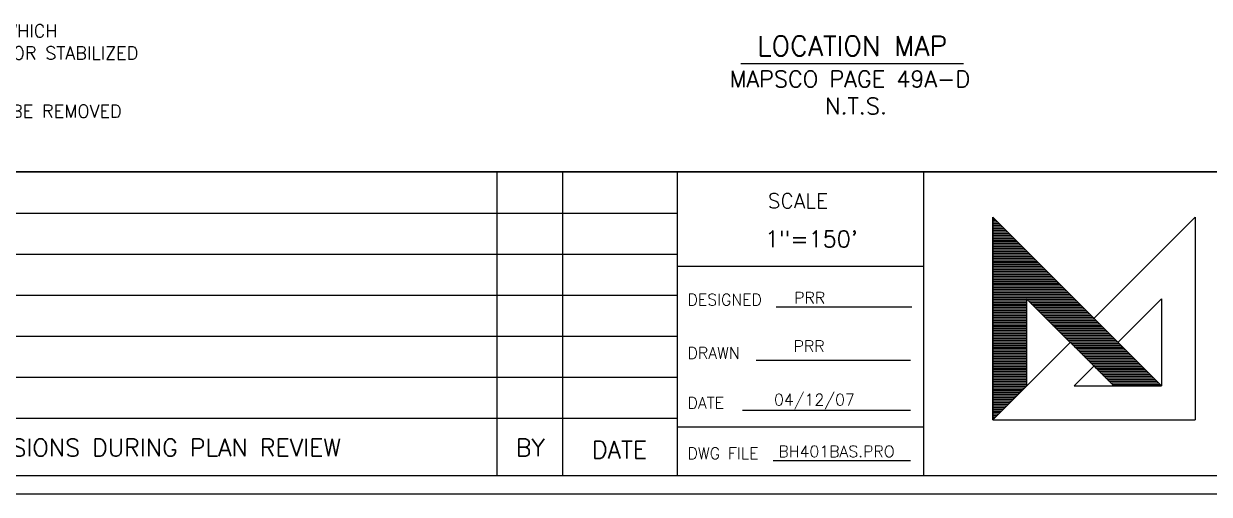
# Model space of a CAD drawing. Header units: inches. Extents: x 0 to 5400, y 0 to 3454.
# Drawn here: x 2623 to 3706, y 0 to 430 of the extents above; entities that cross this region are included whole.
import ezdxf
from ezdxf.enums import TextEntityAlignment as Align

# ---------------------------------------------------------------- set-up
doc = ezdxf.new("R2010")
doc.units = ezdxf.units.IN
doc.header["$MEASUREMENT"] = 0
doc.layers.add('SHEET', color=4, linetype='Continuous')
doc.styles.add('ROMANS', font='romans')
doc.styles.add('SIMPLEX', font='simplex')

# ---------------------------------------------------------------- blocks, each defined once
blk = doc.blocks.new('__HATCH_004')
at = {"layer": 'SHEET', "color": 4, "linetype": 'Continuous'}
for p, q in [((-0.2056, 1.0196), (-0.1973, 1.0196)), ((-0.2056, 1.0096), (-0.1873, 1.0096)), ((-0.2056, 0.9996), (-0.1773, 0.9996)), ((-0.2056, 0.9896), (-0.1673, 0.9896)), ((-0.2056, 0.9796), (-0.1573, 0.9796)), ((-0.2056, 0.9696), (-0.1473, 0.9696)), ((-0.2056, 0.9596), (-0.1373, 0.9596)), ((-0.2056, 0.9496), (-0.1273, 0.9496)), ((-0.2056, 0.9396), (-0.1173, 0.9396)), ((-0.2056, 0.9296), (-0.1073, 0.9296)), ((-0.2056, 0.9196), (-0.0973, 0.9196)), ((-0.2056, 0.9096), (-0.0873, 0.9096)), ((-0.2056, 0.8996), (-0.0773, 0.8996)), ((-0.2056, 0.8896), (-0.0673, 0.8896)), ((-0.2056, 0.8796), (-0.0573, 0.8796)), ((-0.2056, 0.8696), (-0.0473, 0.8696)), ((-0.2056, 0.8596), (-0.0373, 0.8596)), ((-0.2056, 0.8496), (-0.0273, 0.8496)), ((-0.2056, 0.8396), (-0.0173, 0.8396)), ((-0.2056, 0.8296), (-0.0073, 0.8296)), ((-0.2056, 0.8196), (0.0027, 0.8196)), ((-0.2056, 0.8096), (0.0127, 0.8096)), ((-0.2056, 0.7996), (0.0227, 0.7996)), ((-0.2056, 0.7896), (0.0327, 0.7896)), ((-0.2056, 0.7796), (0.0427, 0.7796)), ((-0.2056, 0.7696), (0.0527, 0.7696)), ((-0.2056, 0.7596), (0.0627, 0.7596)), ((-0.2056, 0.7496), (0.0727, 0.7496)), ((-0.2056, 0.7396), (0.0827, 0.7396)), ((-0.2056, 0.7296), (0.0927, 0.7296)), ((-0.2056, 0.7196), (0.1027, 0.7196)), ((-0.2056, 0.7096), (0.1127, 0.7096)), ((-0.2056, 0.6996), (0.1227, 0.6996)), ((-0.2056, 0.6896), (0.1327, 0.6896)), ((-0.2056, 0.6796), (0.1427, 0.6796)), ((-0.2056, 0.6696), (0.1527, 0.6696)), ((-0.2056, 0.6596), (0.1627, 0.6596)), ((-0.2056, 0.6496), (0.1727, 0.6496)), ((-0.2056, 0.6396), (0.1827, 0.6396)), ((-0.2056, 0.6296), (0.1927, 0.6296)), ((-0.2056, 0.6196), (0.2027, 0.6196)), ((-0.2056, 0.6096), (0.2127, 0.6096)), ((-0.2056, 0.5996), (0.2227, 0.5996)), ((-0.2056, 0.5896), (0.2327, 0.5896)), ((-0.2056, 0.5796), (0.2427, 0.5796)), ((-0.2056, 0.5696), (0.2527, 0.5696)), ((-0.2056, 0.5596), (0.2627, 0.5596)), ((-0.2056, 0.5496), (0.2727, 0.5496)), ((-0.2056, 0.5396), (0.2827, 0.5396)), ((-0.2056, 0.5296), (0, 0.5296)), ((-0.2056, 0.5196), (0, 0.5196)), ((-0.2056, 0.5096), (0, 0.5096)), ((0.002, 0.5296), (0.2927, 0.5296)), ((0.012, 0.5196), (0.3027, 0.5196)), ((0.022, 0.5096), (0.3127, 0.5096)), ((-0.2056, 0.4996), (0, 0.4996)), ((-0.2056, 0.4896), (0, 0.4896)), ((-0.2056, 0.4796), (0, 0.4796)), ((-0.2056, 0.4696), (0, 0.4696)), ((-0.2056, 0.4596), (0, 0.4596)), ((-0.2056, 0.4496), (0, 0.4496)), ((-0.2056, 0.4396), (0, 0.4396)), ((0.032, 0.4996), (0.3227, 0.4996)), ((0.042, 0.4896), (0.3327, 0.4896)), ((0.052, 0.4796), (0.3427, 0.4796)), ((0.062, 0.4696), (0.3527, 0.4696)), ((0.072, 0.4596), (0.3627, 0.4596)), ((0.082, 0.4496), (0.3727, 0.4496)), ((0.092, 0.4396), (0.3827, 0.4396)), ((-0.2056, 0.4296), (0, 0.4296)), ((-0.2056, 0.4196), (0, 0.4196)), ((-0.2056, 0.4096), (0, 0.4096)), ((-0.2056, 0.3996), (0, 0.3996)), ((-0.2056, 0.3896), (0, 0.3896)), ((-0.2056, 0.3796), (0, 0.3796)), ((-0.2056, 0.3696), (0, 0.3696)), ((0.102, 0.4296), (0.3927, 0.4296)), ((0.112, 0.4196), (0.4027, 0.4196)), ((0.122, 0.4096), (0.4127, 0.4096)), ((0.132, 0.3996), (0.4227, 0.3996)), ((0.142, 0.3896), (0.4327, 0.3896)), ((0.152, 0.3796), (0.4427, 0.3796)), ((0.162, 0.3696), (0.4527, 0.3696)), ((-0.2056, 0.3596), (0, 0.3596)), ((-0.2056, 0.3496), (0, 0.3496)), ((-0.2056, 0.3396), (0, 0.3396)), ((-0.2056, 0.3296), (0, 0.3296)), ((-0.2056, 0.3196), (0, 0.3196)), ((-0.2056, 0.3096), (0, 0.3096)), ((-0.2056, 0.2996), (0, 0.2996)), ((-0.2056, 0.2896), (0, 0.2896)), ((0.172, 0.3596), (0.4627, 0.3596)), ((0.182, 0.3496), (0.4727, 0.3496)), ((0.192, 0.3396), (0.4827, 0.3396)), ((0.202, 0.3296), (0.4927, 0.3296)), ((0.212, 0.3196), (0.5027, 0.3196)), ((0.222, 0.3096), (0.5127, 0.3096)), ((0.232, 0.2996), (0.5227, 0.2996)), ((0.242, 0.2896), (0.5327, 0.2896)), ((-0.2056, 0.2796), (0, 0.2796)), ((-0.2056, 0.2696), (0, 0.2696)), ((-0.2056, 0.2596), (0, 0.2596)), ((-0.2056, 0.2496), (0, 0.2496)), ((-0.2056, 0.2396), (0, 0.2396)), ((-0.2056, 0.2296), (0, 0.2296)), ((-0.2056, 0.2196), (0, 0.2196)), ((0.252, 0.2796), (0.5427, 0.2796)), ((0.262, 0.2696), (0.5527, 0.2696)), ((0.272, 0.2596), (0.5627, 0.2596)), ((0.282, 0.2496), (0.5727, 0.2496)), ((0.292, 0.2396), (0.5827, 0.2396)), ((0.302, 0.2296), (0.5927, 0.2296)), ((0.312, 0.2196), (0.6027, 0.2196)), ((-0.2056, 0.2096), (0, 0.2096)), ((-0.2056, 0.1996), (0, 0.1996)), ((-0.2056, 0.1896), (0, 0.1896)), ((-0.2056, 0.1796), (0, 0.1796)), ((-0.2056, 0.1696), (0, 0.1696)), ((-0.2056, 0.1596), (0, 0.1596)), ((-0.2056, 0.1496), (0, 0.1496)), ((0.322, 0.2096), (0.6127, 0.2096)), ((0.332, 0.1996), (0.6227, 0.1996)), ((0.342, 0.1896), (0.6327, 0.1896)), ((0.352, 0.1796), (0.6427, 0.1796)), ((0.362, 0.1696), (0.6527, 0.1696)), ((0.372, 0.1596), (0.6627, 0.1596)), ((0.382, 0.1496), (0.6727, 0.1496)), ((-0.2056, 0.1396), (0, 0.1396)), ((-0.2056, 0.1296), (0, 0.1296)), ((-0.2056, 0.1196), (0, 0.1196)), ((-0.2056, 0.1096), (0, 0.1096)), ((-0.2056, 0.0996), (0, 0.0996)), ((-0.2056, 0.0896), (0, 0.0896)), ((-0.2056, 0.0796), (0, 0.0796)), ((0.392, 0.1396), (0.6827, 0.1396)), ((0.402, 0.1296), (0.6927, 0.1296)), ((0.412, 0.1196), (0.7027, 0.1196)), ((0.422, 0.1096), (0.7127, 0.1096)), ((0.432, 0.0996), (0.7227, 0.0996)), ((0.442, 0.0896), (0.7327, 0.0896)), ((0.452, 0.0796), (0.7427, 0.0796)), ((-0.2056, 0.0696), (0, 0.0696)), ((-0.2056, 0.0596), (0, 0.0596)), ((-0.2056, 0.0496), (0, 0.0496)), ((-0.2056, 0.0396), (0, 0.0396)), ((-0.2056, 0.0296), (0, 0.0296)), ((-0.2056, 0.0196), (0, 0.0196)), ((-0.2056, 0.0096), (0, 0.0096)), ((0.462, 0.0696), (0.7527, 0.0696)), ((0.472, 0.0596), (0.7627, 0.0596)), ((0.482, 0.0496), (0.7727, 0.0496)), ((0.492, 0.0396), (0.7827, 0.0396)), ((0.502, 0.0296), (0.7927, 0.0296)), ((0.512, 0.0196), (0.8027, 0.0196)), ((0.522, 0.0096), (0.8127, 0.0096)), ((-0.2056, -0.0004), (-0.0004, -0.0004)), ((-0.2056, -0.0104), (-0.0104, -0.0104)), ((-0.2056, -0.0204), (-0.0204, -0.0204)), ((-0.2056, -0.0304), (-0.0304, -0.0304)), ((-0.2056, -0.0404), (-0.0404, -0.0404)), ((-0.2056, -0.0504), (-0.0504, -0.0504)), ((-0.2056, -0.0604), (-0.0604, -0.0604)), ((-0.2056, -0.0704), (-0.0704, -0.0704)), ((-0.2056, -0.0804), (-0.0804, -0.0804)), ((-0.2056, -0.0904), (-0.0904, -0.0904)), ((-0.2056, -0.1004), (-0.1004, -0.1004)), ((-0.2056, -0.1104), (-0.1104, -0.1104)), ((-0.2056, -0.1204), (-0.1204, -0.1204)), ((-0.2056, -0.1304), (-0.1304, -0.1304)), ((-0.2056, -0.1404), (-0.1404, -0.1404)), ((-0.2056, -0.1504), (-0.1504, -0.1504)), ((-0.2056, -0.1604), (-0.1604, -0.1604)), ((-0.2056, -0.1704), (-0.1704, -0.1704)), ((-0.2056, -0.1804), (-0.1804, -0.1804)), ((-0.2056, -0.1904), (-0.1904, -0.1904)), ((-0.2056, -0.2004), (-0.2004, -0.2004))]:
    blk.add_line(p, q, dxfattribs=at)

msp = doc.modelspace()

# ---------------------------------------------------------------- linework, layer by layer
at = {"layer": 'SHEET', "color": 2, "linetype": 'Continuous'}
msp.add_line((3481.6, 393.4), (3278.4, 393.4), dxfattribs=at)
at = {"layer": 'SHEET', "color": 20, "linetype": 'Continuous', "flags": 128}
msp.add_lwpolyline([(0, 0), (0, 3454.2), (5400, 3454.2), (5400, 0), (0, 0)], close=True, dxfattribs=at)
at = {"layer": 'SHEET', "color": 17, "linetype": 'Continuous', "flags": 128}
msp.add_lwpolyline([(140.7, 17.1), (5300.7, 17.1), (5300.7, 3437.1), (140.7, 3437.1), (140.7, 17.1)], close=True, dxfattribs=at)
msp.add_lwpolyline([(5300.7, 294.6), (140.7, 294.6)], dxfattribs=at)
at = {"layer": 'SHEET', "color": 12, "linetype": 'Continuous', "flags": 128}
msp.add_lwpolyline([(1570.5, 294.6), (5300.7, 294.6)], dxfattribs=at)
msp.add_lwpolyline([(1570.5, 294.6), (5300.7, 294.6)], dxfattribs=at)
at = {"layer": 'SHEET', "color": 3, "linetype": 'Continuous', "flags": 128}
for points in [[(3055.5, 17.1), (3055.5, 294.6)], [(3115.5, 17.1), (3115.5, 294.6)], [(2395.5, 257.1), (3220.5, 257.1)], [(2395.5, 219.6), (3220.5, 219.6)], [(2395.5, 182.1), (3220.5, 182.1)], [(2395.5, 144.6), (3220.5, 144.6)], [(2395.5, 107.1), (3220.5, 107.1)], [(2395.5, 69.6), (3220.5, 69.6)]]:
    msp.add_lwpolyline(points, dxfattribs=at)
at = {"layer": 'SHEET', "color": 5, "linetype": 'Continuous', "flags": 128}
for points in [[(3220.5, 17.1), (3220.5, 294.6)], [(3445.5, 17.1), (3445.5, 294.6)], [(3220.5, 208.5), (3445.5, 208.5)], [(3220.5, 61.6), (3445.5, 61.6)]]:
    msp.add_lwpolyline(points, dxfattribs=at)
at = {"layer": 'SHEET', "color": 2, "linetype": 'Continuous', "flags": 128}
msp.add_lwpolyline([(3539.2, 99), (3508.4, 68.2), (3508.4, 253.2), (3662.6, 99), (3619, 99), (3539.2, 178.7), (3539.2, 99)], close=True, dxfattribs=at)
for points in [[(3508.4, 253.2), (3662.6, 99)], [(3508.4, 253.2), (3508.4, 68.2)], [(3693.4, 253.2), (3600.9, 160.7)], [(3693.4, 253.2), (3693.4, 68.2)], [(3539.2, 178.7), (3619, 99)], [(3539.2, 178.7), (3539.2, 99)], [(3662.6, 178.7), (3622.7, 138.9)], [(3662.6, 178.7), (3662.6, 99)], [(3310.4, 171.4), (3434.5, 171.4)], [(3579.1, 138.9), (3508.4, 68.2)], [(3292.2, 122.7), (3433.4, 122.7)], [(3600.9, 117.1), (3582.9, 99)], [(3582.9, 99), (3662.6, 99)], [(3279.7, 77), (3433.4, 77)], [(3508.4, 68.2), (3693.4, 68.2)], [(3307.9, 30.9), (3433.4, 30.9)]]:
    msp.add_lwpolyline(points, dxfattribs=at)

# ---------------------------------------------------------------- block references
at = {"layer": 'SHEET', "color": 4, "linetype": 'Continuous', "xscale": 150, "yscale": 150, "zscale": 150}
msp.add_blockref('__HATCH_004', (3539.2, 99), dxfattribs=at)

# ---------------------------------------------------------------- texts
at = {"layer": 'SHEET', "color": 2, "linetype": 'Continuous', "style": 'SIMPLEX'}
for s, height, p in [('SILT FENCE SHALL BE PLACED IN SUCH A MANNER THAT SURFACE RUNOFF WHICH', 11.791, (2000.4, 417.7)), ('PURCOLATES THROUGH WILL FLOW ONTO AN UNDISTURBED STABILIZED AREA OR STABILIZED', 11.791, (1999.9, 397.4)), ('WHEN ACCUMULATED SILT REACHES A DEPTH OF 6 INCHES, THE SILT SHALL BE REMOVED', 11.791, (1999.9, 344.3)), ('SCALE', 13.5, (3302.9, 261.4)), ('1"=150\'', 15, (3300.3, 225.9)), ('DESIGNED', 10.5, (3229.6, 172.6)), ('DRAWN', 10.5, (3229.6, 123.9)), ('DATE', 10.5, (3229.6, 78.3)), ('04/12/07', 10.5, (3308.6, 81.2)), ('BH401BAS.PRO', 10.5, (3312.6, 33.9)), ('DWG FILE', 10.5, (3229.6, 32.2))]:
    msp.add_text(s, height=height, dxfattribs=at).set_placement(p)
at = {"layer": 'SHEET', "color": 4, "linetype": 'Continuous', "style": 'ROMANS'}
msp.add_text('LOCATION MAP', height=18, rotation=360, dxfattribs=at).set_placement((3380, 400.9), align=Align.CENTER)
at = {"layer": 'SHEET', "color": 3, "linetype": 'Continuous', "style": 'ROMANS'}
msp.add_text('MAPSCO PAGE 49A-D', height=15, rotation=360, dxfattribs=at).set_placement((3268, 387.1), align=Align.TOP_LEFT)
at = {"layer": 'SHEET', "color": 1, "linetype": 'Continuous', "style": 'ROMANS'}
msp.add_text('N.T.S.', height=15, rotation=360, dxfattribs=at).set_placement((3355.2, 362.5), align=Align.TOP_LEFT)
at = {"layer": 'SHEET', "color": 3, "linetype": 'Continuous', "style": 'SIMPLEX'}
for p in [(3327, 174.4), (3326.5, 130.1)]:
    msp.add_text('PRR', height=10.5, dxfattribs=at).set_placement(p)
for s, p in [('REVISIONS DURING PLAN REVIEW', (2739.9, 34.7)), ('BY', (3085.8, 34.7)), ('DATE', (3167.4, 32.8))]:
    msp.add_text(s, height=15.9, dxfattribs=at).set_placement(p, align=Align.CENTER)

doc.saveas('drawing.dxf')
